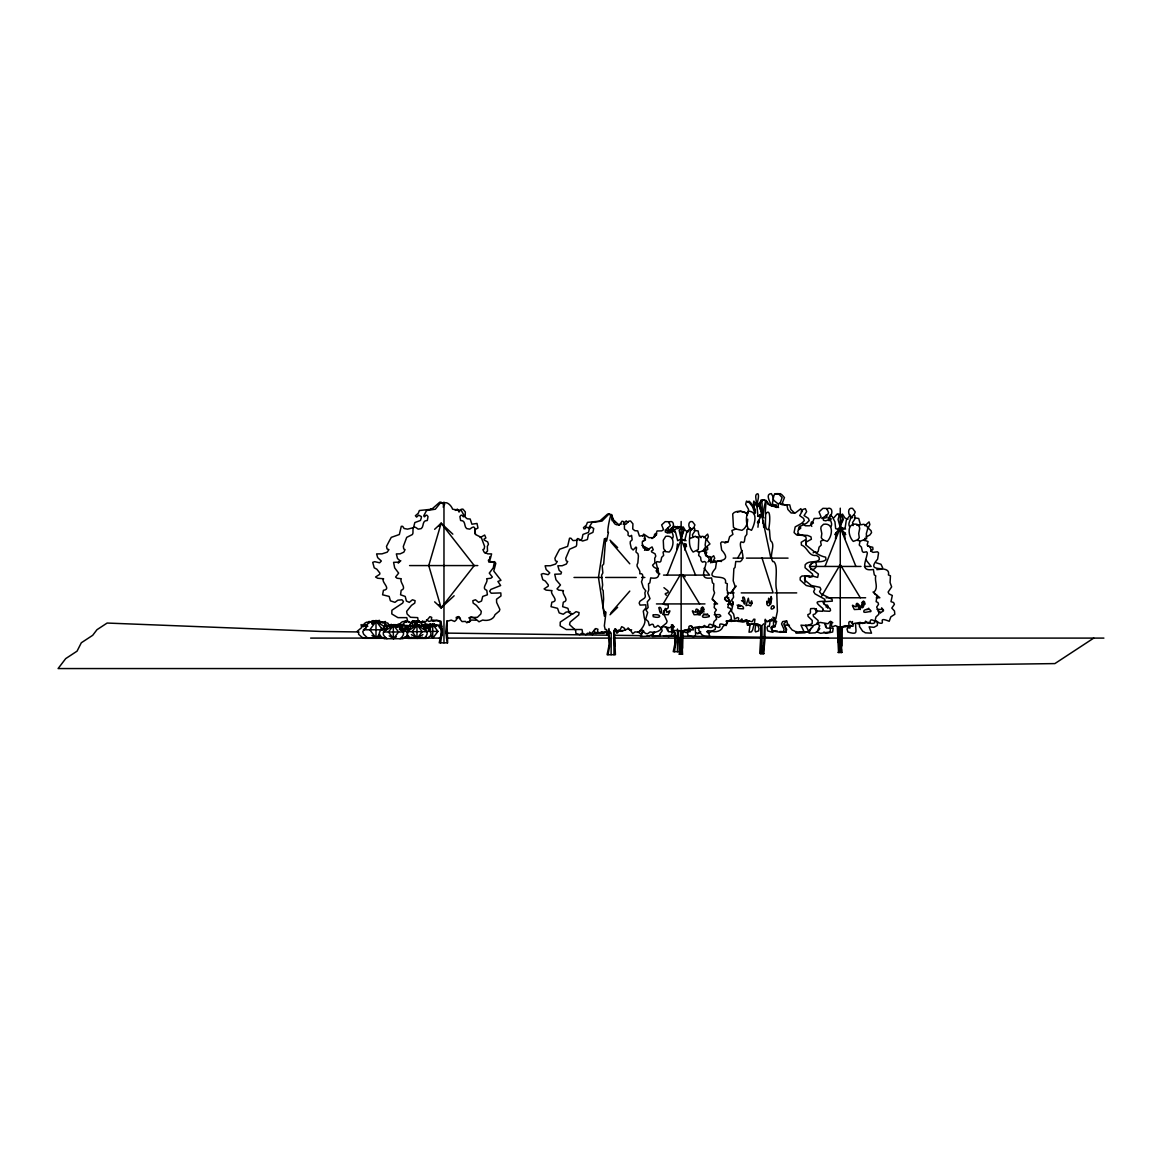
<?xml version="1.0" encoding="UTF-8"?>
<svg xmlns="http://www.w3.org/2000/svg" width="1162" height="1162" viewBox="0 0 1162 1162"><rect width="100%" height="100%" fill="white"/><g stroke="black" fill="none" stroke-linecap="round" stroke-linejoin="round"><path stroke-width="1.5" d="M667.758 630.748L665.971 627.146M674.425 633.711L675.238 642.15L673.234 651.693L680.729 651.693M755.808 623.907C755.968 625.708 753.441 633.9 756.854 631.489L758.626 630.908L758.989 628.482L757.522 624.72M825.703 626.928L824.831 623.602M431.378 624.488L429.722 624.531M748.328 529.015C746.251 524.004 745.263 515.986 748.575 511.324L749.534 511.236C758.597 512.558 754.24 525.151 751.494 530.322L748.938 529.015L746.934 529.523L746.817 534.375L745.118 536.684L744.392 541.448L743.578 542.509L741.022 541.884L740.47 543.104C739.41 549.248 746.498 557.048 740.31 561.609L735.749 561.507L735.009 567.535L733.876 568.523L733.207 580.826L735.168 586.578L732.83 590.354L733.571 597.21L731.653 600.129L733.164 603.252L731.45 611.241L733.658 614.117L734.558 618.983L737.623 617.516C740.659 617.821 735.749 622.745 740.15 620.842L741.879 618.867L742.489 620.682L744.145 621.452L745.946 620.232L752.075 621.728L753.746 619.172L754.922 619.273L754.312 624.255L757.871 623.82L758.437 624.982L761.255 625.693L760.921 653.596M441.458 636.05L442.068 635.149M665.448 550.962L663.676 548.682L663.27 540.272L665.739 536.307C675.732 534.607 673.916 547.592 669.152 552.052L663.822 551.398L663.052 552.182L663.662 555.421L661.672 557.324L660.844 561.275L659.871 562.147L656.893 561.638L656.225 562.655C657.227 570.15 663.633 579.998 650.691 577.906L649.834 582.888L648.498 583.716L648.745 589.918L647.713 592.881L650.008 598.677L647.278 601.814L648.149 607.494L645.898 609.905L647.684 612.505L645.665 619.114L648.251 621.51L649.297 625.548C655.789 621.38 651.809 628.337 655.862 627.073L657.895 625.447L660.539 627.582L662.66 626.579L669.835 627.814L671.796 625.693C676.792 626.884 668.077 631.024 677.301 630.516L679.973 630.705L680.816 632.724L680.206 654.221M760.021 503.64C763.608 486.326 761.095 536.597 763.87 508.607C767.98 489.623 764.988 509.014 765.424 512.791C766.324 517.962 763.289 531.455 769.375 529.523C769.956 532.603 769.593 541.666 771.728 541.812C775.141 546.794 768.794 555.814 772.803 561.609L773.732 561.507C778.801 566.112 774.313 582.482 776.681 590.354L777.393 611.241L775.78 618.983L774.197 617.516L774.052 620.915L773.18 621.22L771.989 618.867L771.307 621.162L769.883 620.232L767.791 621.714L766.717 621.728L765.235 619.273L765.555 624.255L763.71 623.82L761.967 625.693L762.141 653.596M823.19 540.214L821.273 537.73L821.81 533.59L820.822 528.579L821.127 526.633L823.509 524.28C834.374 522.421 832.413 536.539 827.213 541.39L823.96 540.214L821.418 540.679L820.59 541.536L821.258 545.051L819.094 547.128L818.179 551.413L817.133 552.371L813.894 551.805L813.168 552.909M747.5 514.911C745.931 511.091 735.633 509.522 732.714 513.953L733.454 527.301L735.851 529.015L741.952 530.322C745.96 528.274 747.689 523.452 747.674 519.182M675.18 647.176L675.442 635.062M762.679 653.596L762.969 646.377M804.772 575.815L805.034 582.54M682.254 654.221L682.297 651.548M760.849 639.144L760.878 625.548M841.477 652.448L841.506 649.529M763.376 653.596L764.567 625.548M771.917 627.582L772.396 629.746M441.429 634.394L441.56 627.495M748.894 623.486L749.446 624.546L755.053 623.82L756.026 624.982M763.565 653.596L765.003 639.144L764.886 625.548M757.958 527.228L758.568 520.503L759.338 522.595M765.526 514.069C771.423 506.182 769.781 524.919 768.648 529.015M683.067 630.981L682.617 648.251M837.105 534.273L836.233 532.559L835.463 538.602M842.348 627.175L841.854 645.941M676.734 549.495L677.446 543.918L678.347 545.646M443.303 507.315C443.143 498.469 450.987 504.177 452.614 509.217L461.358 510.525L464.175 515.739C463.115 519.472 462.403 512.151 459.905 516.596L460.602 520.489C466.223 520.358 463.653 526.459 466.732 528.608L469.738 529.146C474.154 525.82 475.214 525.732 474.967 533.111L475.519 534.52L481.228 537.367L484.598 546.387L484.205 548.943L482.884 549.611L484.104 552.168L487.779 553.853L491.599 553.911L490.408 558.53L488.374 560.316L488.868 562.103L494.344 562.35L493.254 567.855L489.275 573.113L492.339 577.006L490.872 578.24L486.646 578.749C488.941 582.089 480.429 588.335 486.776 590.296L487.372 594.799L482.709 596.44L481.547 601.03L478.628 602.366L475.49 599.766L472.847 600.667L473.152 603.078L476.449 605.373L481.286 611.357L480.85 613.957L477.422 617.298L470.261 617.632L469.593 621.554L466.79 622.759L465.497 621.394L462.026 621.568L458.002 616.673L456.201 617.385L456.622 619.564L454.589 621.452L451.234 620.116L446.862 621.35L445.729 632.113L447.326 642.833M679.029 642.15L679.174 637.488M826.226 607.276C825.717 603.034 829.29 605.475 827.62 608.147M824.395 604.53L823.19 602.555M408.443 636.166L406.337 638.214M571.646 613.318L570.92 614.959L560.244 622.12L560.142 625.839L566.228 629.528L582.002 629.513L582.758 633.435L585.938 634.641L587.391 633.275L591.327 633.45L595.888 628.555L597.922 629.267L597.442 631.445L599.766 633.334L606.796 632.157L608.51 633.232L609.6 638.766L609.513 646.871L607.973 654.714M704.869 552.72L704.942 551.006L707.731 549.466L707.571 547.433M682.094 654.221L681.469 632.724L682.312 630.705L684.999 630.516C694.222 631.024 685.493 626.884 690.489 625.693L692.465 627.814L699.64 626.579L701.746 627.582L704.404 625.447L706.438 627.073C710.476 628.337 706.511 621.38 712.989 625.548L714.049 621.51L716.62 619.114L714.615 612.505L716.388 609.905L714.151 607.494L715.008 601.814L712.277 598.677L714.586 592.881L713.555 589.918L713.788 583.716L712.466 582.888L711.594 577.906C698.652 579.998 705.058 570.15 706.06 562.655L704.68 561.507L702.414 562.147L701.035 560.636L700.613 557.324L698.623 555.421L699.233 552.182L702.356 550.962L706.728 552.182L705.871 555.421L708.675 557.324L709.27 560.636L711.231 562.147L714.441 561.507L716.388 562.655L715.516 568.378C702.937 582.874 728.051 572.111 725.437 582.888L727.31 583.716L726.976 589.918L728.414 593.913L725.175 598.677L725.959 600.333L729.039 601.814L727.819 607.494L730.172 608.292L730.985 609.905L728.559 613.391L731.043 616.092L731.319 619.114L727.673 621.51L725.974 621.162M841.288 652.448L840.852 627.32L845.166 625.621C852.705 629.499 846.081 621.292 850.424 621.438L852.559 623.747L860.359 622.396L862.654 623.5L864.775 622.788L865.53 621.162L867.753 622.948C872.139 624.314 867.825 616.746 874.87 621.278L876.017 616.877L878.821 614.291L878.603 610.994L876.642 607.101L878.574 604.284L877.949 602.526L876.133 601.655L877.078 595.481L874.696 593.869L874.1 592.068C878.777 587.231 874.303 581.494 875.741 575.815L874.303 574.914L873.359 569.482C859.284 571.762 866.256 561.072 867.346 552.909L866.634 551.805L863.381 552.371L862.335 551.413L861.42 547.128L859.255 545.051L859.924 541.536L859.096 540.679L856.554 540.214L853.3 541.39C848.115 536.539 846.154 522.421 857.004 524.28L859.386 526.633L859.691 528.579L858.703 533.59L859.255 537.73L857.324 540.214M611.11 654.714L611.197 633.232L610.311 631.997L609.774 633.348L608.946 628.555L607.174 634.641L606.477 629.513L605.213 629.528L604.342 625.839L605.954 612.548L605.431 611.648L604.792 614.248L603.034 606.68L603.615 599.011L603.18 590.63L602.032 588.887L602.642 584.994L601.625 575.306L602.846 572.895L602.177 565.792L603.688 564.049L605.692 538.209L606.579 541.027L608.423 532.37C605.867 534.651 612.65 500.982 612.113 520.75M746.614 620.479L747.384 625.185L749.998 625.141L749.025 632.201L751.567 631.808A14.118 3.66 -90 0 1 752.598 630.138L753.877 624.924M689.763 538.572L695.428 536.234L698.754 538.485L698.289 549.553L693.148 552.052C686.989 545.283 690.344 535.45 690.388 527.824L686.698 532.501L684.636 540.708L681.121 538.95L683.169 530.192L680.119 526.517L677.417 527.911L674.802 526.517L669.762 532.762M682.486 654.221L681.92 631.111L687.526 629.543L693.438 629.906L691.724 626.013M771.277 506.124C770.943 502.885 764.509 493.952 771.35 493.632L773.485 497.583M841.709 652.448L841.114 627.32L846.183 626.681L847.2 625.621M489.841 556.743L489.551 560.563L491.628 562.117L494.605 561.653L495.796 563.352L493.777 571.05L500.967 580.317L497.902 581.465L500.633 585.532L490.887 589.41L489.667 591.24L491.206 593.23L500.822 592.925L500.982 595.99L496.523 599.229L496.624 602.453L499.863 609.396L499.282 611.125L495.056 614.625C493.501 619.796 487.372 621.176 482.68 620.043L479.02 621.801L474.532 617.995L471.06 616.877L468.765 617.937M667.482 628.061L668.557 631.779L673.539 631.62L675.311 633.711L675.892 642.15L674.468 651.693M825.412 624.009L826.574 628.046L830.264 628.293L830.307 630.966L829.479 632.012L820.619 633.305L817.089 632.012L819.675 625.708L816.944 623.006M726.032 597.123C727.644 594.959 732.554 606.448 727.761 604.153M642.731 536.205L643.704 534.099L649.021 537.686L652.986 537.686L655.034 536.365L657.111 530.961L661.73 530.874L663.546 529.683L661.643 524.919L665.187 521.651L668.746 521.738L670.372 525.602L665.289 530.279L665.303 532.007L667.743 533.126L671.244 531.833M703.46 608.801L703.881 612.069M753.993 506.966L754.211 504.874C759.352 504.337 752.627 494.213 757.856 493.748C760.514 496.552 753.47 510.931 759.178 505.397M864.354 540.591L864.891 538.297M614.073 522.304L614.349 520.881L614.683 522.363M705.145 553.402L705.537 555.291L708.384 556.874M604.4 538.674L598.459 577.456L604.4 616.223M690.853 629.179L690.039 631.779L688.325 631.46L687.338 632.665L688.165 635.425C698.623 638.679 694.847 634.496 695.341 627.683L698.711 627.843L698.914 630.458L701.804 634.786A11.707 8.279 -90 0 1 704.143 636.18L709.909 636.5L707.702 630.646L712.132 631.111L715.255 629.397L715.356 626.768L713.686 625.156M850.816 625.214L849.93 628.046L848.057 627.698L846.982 629.005L847.882 632.012C859.255 635.541 855.145 631.01 855.682 623.602M754.37 514.069C756.477 509.624 752.148 505.499 753.847 501.083L756.985 506.734L757.885 515.347L759.396 516.741L761.851 513.662L759.992 503.945L761.822 500.561L763.507 500.052M762.882 523.016L763.361 520.503L763.666 527.228M425.888 624.517L427.224 624.502M419.497 621.147L419.322 622.425C422.46 621.743 420.964 624.27 422.14 624.517C421.646 627.219 415.589 623.05 414.369 625.243C413.875 629.208 409.678 622.266 409.518 626.55M433.382 625.476C430.114 625.171 435.213 624.139 432.162 625.606M615.453 629.238L615.105 630.109L614.785 628.787M618.765 630.022L618.199 632.07C615.962 634.481 617.022 632.854 615.787 628.991M440.601 642.833L442.199 632.113L441.081 621.35L436.694 620.116L433.353 621.452L431.305 619.564L431.727 617.385L429.925 616.673L425.902 621.568L422.431 621.394L421.138 622.759L418.335 621.554L417.666 617.632L410.506 617.298L407.078 613.957L406.642 611.357L411.479 605.373L414.776 603.078L415.081 600.667L412.437 599.766L409.3 602.366L406.395 601.03L405.218 596.44L400.57 594.799L401.166 590.296C407.513 588.335 398.987 582.089 401.297 578.749L397.055 578.24L395.588 577.006L398.653 573.113L394.673 567.855L393.584 562.35L399.06 562.103L399.554 560.316L397.52 558.53L396.344 553.911L400.149 553.853L403.824 552.168L405.044 549.611L403.722 548.943L403.33 546.387L406.715 537.367L412.408 534.52L412.96 533.111C412.713 525.732 413.774 525.82 418.204 529.146L421.21 528.608C424.275 526.459 421.704 520.358 427.325 520.489L428.023 516.596C425.524 512.151 424.827 519.472 423.752 515.739L426.57 510.525L435.329 509.217L440.979 502.187L444.625 504.453M672.522 538.572C674.977 534.81 669.922 531.542 671.912 527.824L675.587 532.501L677.664 540.708L681.164 538.95L679.116 530.192L681.252 527.388L683.227 526.967L685.377 530.453L688.151 531.833M830.888 526.749C833.546 522.653 828.07 519.109 830.22 515.042L832.21 516.611L834.955 521.84L835.652 528.579L837.294 529.16L840.286 527.156L845.616 529.059M765.279 622.396L765.714 620.624L766.92 620.857M485.193 553.315L487.503 551.049L487.328 546.387L488.447 544.237L487.677 541.899L484.307 540.112L483.973 539.197L485.876 537.933L484.67 535.043L480.153 537.585M424.958 624.517L426.846 624.502M672.74 624.619L671.433 629.179L672.246 631.779L673.96 631.46L674.962 632.665L674.134 635.425L668.368 636.602L666.073 635.425M395.995 625.708C394.63 626.565 401.921 624.619 402.88 627.567C401.108 632.883 407.76 623.428 405.03 630.675C410.767 631.779 406.075 638.112 402.749 638.693L384.317 638.693C378.667 635.774 377.897 633.58 381.397 629.354C380.105 626.289 386.452 631.402 383.024 628.351C385.406 628.061 382.777 627.015 385.363 625.04C384.215 624.793 385.682 622.324 382.618 622.992C382.864 621.263 380.424 621.191 379.495 622.977C378.289 622.948 379.059 618.518 377.229 621.612L376.532 621.815C374.6 621.06 372.828 619.811 373.496 622.454C374.208 626.362 369.836 618.838 371.332 622.425C369.24 620.552 368.122 624.473 366.742 624.546L367.788 626.463L366.393 626.478L365.464 624.575L365.827 627.654L362.718 631.663L363.677 634.263L367.904 638.301M422.372 621.147L422.126 622.425C426.207 621.67 424.595 624.139 426.105 624.517C424.13 628.918 425.51 622.353 423.462 626.449M435.561 625.476L434.966 625.011M774.575 630.908L772.614 632.331L767.704 630.908L766.993 627.582L767.85 626.129L769.317 626.507L769.956 622.019M452.831 534.142L441.139 523.263L428.749 565.574L441.139 607.871L454.139 595.786M700.657 631.503L697.781 633.827L696.619 632.607M758.336 516.422L761.967 513.662L758.728 503.945L762.969 499.95L766.281 500.662L768.707 504.264L778.569 507.489M747.515 514.069L748.575 509.435L745.655 504.25L746.498 501.083L749.519 502.812L752.569 506.734L754.719 512.805M773.413 498.803L772.338 503.32L773.442 504.773L776.216 504.874L776.652 506.966M703.46 550.222L703.809 549.205M728.69 597.471L728.269 598.735L730.346 601.306L730.259 603.368M665.361 608.409L662.66 614.466L668.165 614.742C672.159 607.276 668.382 612.795 666.48 612.185L666.32 609.237M757.944 516.422L761.938 513.662L758.379 503.945L763.114 499.95M796.202 631.503L796.043 633.174L804.917 632.825A12.724 12.724 0 0 1 807.721 631.532M724.885 597.471L724.623 599.302L726.729 601.306M667.133 575.103L681.15 539.386L695.544 575.103M825.02 566.446L840.257 527.621L845.776 534.564M655.077 535.116L656.893 533.823M830.801 621.467L829.915 626.434L830.583 628.046L833.198 628.293L832.631 632.012L826.371 633.305L823.873 632.012M396.997 624.793L397.564 624.386M405.001 628.148L407.368 629.325L406.932 627.131L406.192 628.831L407.47 627.93M406.54 632.825C409.097 631.111 409.344 627.77 407.31 626.638C411.551 627.102 406.918 624.59 405.654 625.722C404.478 626.158 397.912 622.542 396.881 625.737M652.013 538.572L654.584 536.394M594.653 629.267L594.058 631.445L596.919 633.334L600.376 632.448M775.984 494.155L780.327 493.632L782.099 494.939L784.452 497.583L782.229 503.32L784.35 504.773L789.739 504.874L790.901 509.493L794.547 512.994M710.505 562.786C716.576 559.881 733.193 562.698 721.66 550.018L720.658 543.104L721.733 541.884L726.671 542.509L728.254 541.448L729.634 536.684L732.917 534.375L731.9 530.482L735.851 529.015M707.571 613.943L706.394 614.8L703.286 613.986M737.667 558.123L741.966 550.439M757.421 522.74L761.72 515.042L763.942 517.918M458.685 616.528L457.058 618.504M663.153 603.92L680.22 574.914M821.592 596.251L840.228 564.587L860.301 597.762M749.025 620.711L747.413 623.486L748.037 624.546L754.283 623.82L755.373 624.982L760.907 625.693L760.326 653.596M711.652 557.339L713.686 555.756L714.761 558.326L713.366 560.258L716.358 561.856M816.32 608.627C815.143 611.677 817.859 613.594 813.168 614.611L813.444 616.383L818.106 620.479L817.946 623.631L812.804 625.708L805.498 625.141L809.13 632.201L799.616 631.808M747.616 501.795L749.258 501.287L750.783 502.812L754.516 508.607L755.445 512.805M397.709 625.737C396.896 623.921 402.067 623.965 402.342 625.548M372.377 623.747L372.058 620.784L373.351 620.639L376.735 621.815L379.364 620.319L380.584 623.137M455.344 510.423L457.378 509.101L459.077 511.948M654.119 632.07L652.376 636.5L658.157 636.18A11.707 8.279 -90 0 1 660.481 634.786M810.873 628.366L808.999 633.174L815.274 632.825A12.724 8.991 -90 0 1 817.249 631.532M446.804 633.798L447.443 632.026L446.528 631.198M404.405 631.082L405.625 629.993L405.015 629.034M806.036 544.629L806.181 540.591M801.184 511.832L803.015 509.392L805.368 508.665L806.631 511.629L804.06 515.579L808.403 518.383L809.202 520.561L806.617 523.176L799.064 526.894L797.858 531.673L798.425 533.91L800.647 534.941L807.605 535.435L810.974 536.829L811.381 539.226L805.803 542.291L805.992 545.065C812.514 549.975 817.482 555.581 825.645 557.194L825.979 559.605C822.333 563.483 814.286 559.895 810.175 564.776L810.045 567.71L818.397 574.043L817.641 577.427L811.788 575.829M671.563 527.969L670.314 529.422M690.489 530.874L693.075 527.984L694.644 528.405L694.6 531.47L692.436 534.752L692.988 537.527M850.41 518.368L853.228 515.231L854.942 515.696L854.869 519.022L852.53 522.58L853.126 525.602M700.425 632.68L698.87 632.753M423.622 638.374C425.931 637.226 428.909 632.97 426.062 630.719M379.437 634.045L376.227 638.301L371.956 635.469M397.84 627.48L399.859 624.793L404.899 631.503M389.197 635.817L393.526 638.693L398.566 631.983L393.526 625.287L383.431 631.983L403.621 631.983L399.292 629.121M408.094 626.884L412.771 620.653L417.158 623.558M429.998 626.594L432.874 624.677L437.929 631.387L432.874 638.098L430.855 635.411M438.931 526.095L441.139 523.263L474.256 565.574L441.139 607.871L434.632 601.829M812.95 626.623L808.491 631.315M677.373 528.739L679.552 526.88M656.007 570.978L658.186 568.233M811.57 563.672L809.377 566.446L860.984 566.446M834.737 534.564L840.257 527.621L855.915 566.446M724.899 543.104L725.872 541.884L728.254 541.812M818.208 630.588L819.849 628.584M730.578 592.896L736.287 586.069M685.231 545.109L686.277 544.121M844.701 533.837L845.428 532.98M610.849 612.926L629.789 591.095M623.253 524.164L626.202 520.881L628.046 522.363M458.99 511.643L461.125 509.29L462.926 509.101L465.323 511.948L465.134 517.09L467.24 518.804L470.16 519.007L471.903 524.207L477.001 523.452L477.974 527.969L474.851 529.712L475.476 534.142M386.67 626.928C387.992 621.104 383.489 629.673 385.958 625.49C389.357 628.25 386.699 623.457 389.488 626.754M771.844 619.375L769.723 620.566M389.996 625.258L391.274 624.299L391.783 625.505M693.67 527.969L694.934 524.919L692.436 521.651C687.773 520.14 687.672 528.666 691.782 529.509M853.867 515.216L855.247 511.89L852.53 508.346C846.793 506.922 847.969 516.712 852.443 517.729M668.775 522.726L669.864 521.651C675.137 520.344 674.062 529.349 669.937 530.279L670.242 532.69M826.821 509.522L827.998 508.346C833.72 506.922 832.558 516.712 828.07 517.729L829.145 520.823M667.772 531.978L668.746 531.019M672.261 527.606L674.933 526.444L677.519 527.911M610.006 614.785L617.632 607.319M625.795 629.383L622.266 631.213L619.114 630.545M690.054 629.136L689.11 630.036M833.75 517.903L837.061 514.112L841.869 515.681L843.365 519.487L840.039 526.386L843.496 529.16L845.137 527.897L846.299 520.14L850.293 515.042C852.443 519.109 846.967 522.653 849.625 526.749M398.217 563.149L400.817 560.738M434.632 529.306L441.139 523.263M716.097 562.088L718.479 560.926L721.544 561.507M388.733 626.405L387.701 626.391L389.241 625.04C387.774 624.677 389.343 622.251 385.348 622.992L385.508 621.51L381.136 622.44M684.868 550.105L685.638 547.084L684.839 543.918L684.04 545.501M746.948 620.029L745.002 621.728L737.841 621.394M654.598 632.273L651.926 634.786A11.707 11.707 0 0 0 648.628 636.18L640.465 636.5L643.588 630.646L639.783 630.981M431.828 624.865L429.766 623.936L430.26 626.042M642.775 631.925L640.683 633.769L638.025 632.012M613.914 630.864L616.426 630.211M745.234 620.029L743.07 621.728L731.247 620.232L727.761 621.452L726.177 625.548C713.947 620.639 724.333 629.107 716.91 627.073L714.645 625.447L713.047 625.679C713.468 628.381 708.617 627.858 707.295 626.579L697.142 627.814M703.852 537.686L707.629 534.099L708.399 536.553L706.83 539.836L709.953 543.961L704.913 548.028M864.949 525.776L869.045 521.869L869.873 524.541L868.188 528.1L871.035 530.642L871.573 532.603L869.873 534.956L866.097 537.018M707.89 561.972L711.493 558.588L710.331 556.685L706.365 556.366M417.376 620.9L415.88 622.571L415.212 621.074M442.156 630.922C440.253 624.386 440.224 631.01 438.989 626.333C434.995 624.357 439.643 624.938 441.894 626.245M385.624 637.488L384.448 638.301L364.534 638.301L361.876 637.183L358.564 634.263L358.724 632.782L357.257 631.242L361.6 627.654L361.091 624.575L363.067 626.768L364.548 626.071L362.907 624.546L364.142 624.909C363.169 623.733 366.785 621.815 367.453 622.106L368.528 622.73C371.303 623.311 366.684 619.971 370.489 622.12M400.004 638.693C402.255 637.517 405.306 633.29 402.43 631.024M421.196 638.098L422.402 637.27M439.352 638.098L441.153 637.139M703.344 550.962L705.857 548.682L705.145 544.876L706.046 538.485L702.937 536.307L696.416 537.28M859.793 541.39L866.62 538.674L866.344 533.59L867.738 528.579L867.317 526.633L863.947 524.28L856.859 525.34M366.248 627.887L363.401 629.789L385.842 629.789M371.956 624.11L376.227 621.263L384.767 626.943M380.497 635.469L376.227 638.301L369.821 629.789L376.227 621.263L382.632 629.789M396.402 627.204L393.526 625.287L388.471 631.983L393.526 638.693L396.402 636.776M422.91 634.554L417.143 638.374L411.377 634.554M418.843 621.074L417.942 621.99L417.768 620.944M418.422 621.568L413.512 621.394L411.682 622.759L408.922 622.149L407.717 621.554L406.773 617.632L397.941 617.647L391.797 613.957L391.899 610.239L402.691 603.078L403.417 601.437L401.979 599.781L397.854 600.188L394.935 602.366L390.403 600.812L389.183 596.44L382.588 594.799L383.431 590.296C392.059 589.032 380.555 581.842 383.62 578.749L377.635 578.24L375.558 577.006L379.683 574.333L379.887 573.113L376.808 569.162L374.251 567.855L372.726 562.35L374.701 561.667L379.654 562.8L381.325 561.014L377.665 557.629L376.619 553.911L381.993 553.853L387.193 552.168L388.921 549.611L387.062 548.943L386.496 546.387L389.285 540.984L391.274 537.367L399.35 534.52L401.282 526.328L402.662 526.313L404.115 528.507L407.528 529.146L413.512 527.664L414.819 522.566L420.441 520.489L421.283 518.02L421.414 516.596L418.698 515.173L416.592 517.09L415.386 515.739L418.262 513.299L419.366 510.525L431.741 509.217L439.744 502.187L444.436 504.453M1093.747 638.098L1054.878 663.589L675.616 668.557L58.1 668.557L65.682 658.622L77.055 651.156L81.325 642.76L92.699 635.309L96.969 629.702L107.122 623.05L320.77 631.445L358.84 631.954M870.643 551.151L873.011 549.408L872.735 547.258L867.665 546.082M577.848 540.228L572.997 540.577L570.891 538.195L569.54 538.209L567.622 546.401L559.634 549.248L557.658 552.865L554.899 558.268L555.451 560.825L557.31 561.493L555.596 564.049L550.454 565.734L545.123 565.792L546.155 569.511L549.771 572.895L548.13 574.682L543.22 573.549L541.26 574.231L542.785 579.736L545.312 581.044L548.362 584.994L548.159 586.214L544.077 588.887L546.125 590.122L552.052 590.63C549.016 593.724 560.418 600.899 551.863 602.177L551.035 606.68L557.557 608.322L559.183 612.911L563.265 614.248L566.141 612.069L570.222 611.662M579.925 540.49L581.973 538.907L582.946 534.447L588.495 532.37L589.468 528.478L586.098 526.909L585.314 528.681L584.007 528.913L583.484 527.621L586.345 525.18L587.435 522.406L599.679 521.099L607.61 514.069L609.513 513.982L611.837 515.652L612.708 519.196L619.331 525.282M642.978 541.347L644.808 539.836L644.111 538.238M798.773 529.756L800.763 528.1L800.008 526.371M646.333 550.149L648.817 550.033M772.439 626.797L775.17 626.725M609.251 514.069L612.316 516.335L612.345 519.196C614.64 525.776 616.557 525.355 621.249 524.106M644.518 550.28L645.346 549.815L644.925 547.651L644.373 546.924L642.978 547.665M397.898 625.839L399.016 625.359L399.365 626.696L400.454 626.667L400.091 629.586L402.11 627.8L401.369 630.225L402.27 630.922M737.347 512.166L740.615 511.236L747.558 513.139M409.082 638.214L411.624 637.241M424.769 638.098L426.469 637.27M427.645 624.807C427.906 626.362 426.076 625.752 425.931 626.899C428.72 627.553 424.232 630.821 428.996 627.349C428.662 631.721 435.227 634.612 426.381 638.374L407.949 638.374L404.972 636.718M684.127 630.777L685.696 630.036M423.651 626.449L427.02 626.347L426.105 627.553M816.508 612.316L817.365 611.444L815.274 609.672M619.985 524.323L622.062 521.186C625.621 520.925 624.067 526.604 624.459 528.971C626.289 530.932 629.02 530.918 627.988 535.159L629.819 536.495L631.576 535.333L632.157 539.851L630.283 541.594L630.225 543.525L631.3 548.232L633.145 550.004L635.948 547.07L636.573 547.651L635.948 551.994L637.967 553.78L638.417 556.119L637.851 562.931C634.786 567.39 641.032 568.741 639.797 573.752C644.373 572.358 642.659 579.431 641.482 581.755L643.341 587.682L645.796 590.906C643.37 593.375 646.784 595.975 644.503 598.096L639.899 601.291L639.158 603.122L640.073 605.111L645.84 604.806L645.941 607.871L643.269 611.11L644.314 617.777C646.726 622.919 642.136 628.526 638.737 632.07L634.975 631.925L632.782 633.682L630.094 629.877L628.003 628.758L625.141 630.036L623.979 627.843L621.699 626.652L619.912 630.341L618.126 631.213L613.914 630.298L613.986 654.714M673.016 531.397L678.201 526.967L681.629 527.969M581.639 633.275L579.838 634.641L575.916 633.435L575.597 630.211L569.54 624.59L570.092 622.12L578.734 614.959L579.083 612.548L576.091 611.648L572.532 614.248L569.235 612.911L567.913 608.322L562.64 606.68L563.309 602.177C570.382 600.463 560.912 593.884 563.454 590.63L558.661 590.122L557.005 588.887L560.476 584.994L555.959 579.736L554.739 574.231L560.926 573.984L561.493 572.198L559.183 570.411L557.847 565.792L562.161 565.734L566.33 564.049L567.71 561.493L566.214 560.825L565.763 558.268L569.583 549.248L576.047 546.401L576.672 544.993C576.918 535.174 577.253 538.892 582.598 541.027L587.391 539.546L588.451 534.447L592.94 532.37L593.724 528.478L591.008 526.909L589.308 528.913L588.887 527.621L592.083 522.406L601.989 521.099L608.975 513.982L611.837 515.652L613.652 520.75M789.434 625.185L784.379 625.141L785.832 629.078M622.266 630.385L620.276 631.213L617.705 630.545M810.074 575.887L801.998 576.003L800.24 577.485L800.182 580.012L806.21 585.488L813.923 587.318L814.78 589.294L813.574 591.661L815.012 593.869L824.729 599.214L825.035 601.146C816.203 601.771 813.661 600.943 823.059 608.67L822.58 611.285L817.757 611.009L814.373 608.452L810.684 608.627C809.536 611.532 812.165 613.551 807.837 614.611L808.084 616.383L812.267 620.479L812.136 623.631L807.517 625.708L800.967 625.141L804.22 632.201L795.694 631.808A14.118 12.23 -90 0 0 792.252 630.138L787.981 624.924L786.674 620.958L783.798 623.907L786.659 629.412L786.049 631.823L779.905 631.489M852.501 621.525L852.109 622.817M674.149 531.833L675.398 531.397M419.903 621.554L417.521 620.886M831.426 518.935L825.703 520.808L823.495 520.344L823.016 517.729L827.823 514.287L828.55 512.645L826.778 508.448L822.914 508.346L819.05 511.89L821.127 517.075L819.152 518.383L814.126 518.47L811.875 524.338L809.653 525.776L805.339 525.776L802.303 523.103M631.634 629.819L629.63 630.036L628.076 627.843M876.816 569.641L881.537 569.177L882.641 567.768L880.999 564.282L876.264 562.815M413.294 621.22L414.326 621.002M768.895 620.566L769.985 620.363M837.991 514.112L840.141 514.577L842.465 517.627L840.228 527.156L838.063 519.487L839.109 515.681L842.523 514.112L844.861 517.903L847.868 519.399M430.55 509.101L431.828 509.29M817.859 623.5L820.154 622.396L827.954 623.747L830.104 621.438C834.432 621.292 827.809 629.499 835.347 625.621L839.661 627.32L839.225 652.448M877.049 609.425L882.161 609.411L883.425 610.936L880.941 612.447L878.109 611.183M686.074 540.708L681.106 538.95L684.011 530.192L679.944 526.88M740.325 605.954L737.071 605.141M664.838 604.705L668.063 604.806L668.266 606.303L668.223 607.871L663.807 611.11L663.909 614.335L667.104 621.278L666.523 623.006L662.355 626.507C660.844 631.649 654.758 633.072 650.095 631.925L647.495 633.769L645.462 633.435L642.034 629.877M659.842 573.912L656.893 572.445C659.144 567.071 654.104 569.351 652.579 565.197L654.874 562.931L654.7 558.268L655.804 556.119L655.034 553.78L651.708 551.994L651.388 551.078L653.262 549.815L652.071 546.924L647.089 550.004L644.038 548.232L642.266 543.525L642.354 541.594L645.447 539.851L644.474 535.333L639.434 536.089L637.706 530.889L634.83 530.685L632.724 528.971L632.927 523.83L630.559 520.983L628.773 521.186L625.969 524.164L623.486 524.106M714.238 614.698L719.699 614.625L720.861 616.034L718.581 617.429L715.966 616.267M406.104 622.135L403.795 621.525C402.88 621.089 399.496 623.239 400.411 624.386L399.147 624.009L400.832 625.577M396.954 626.754C396.678 623.616 389.386 624.633 389.807 627.117M436.316 626.158C436.128 622.963 430.782 624.764 427.936 625.011L428.691 625.112M821.781 518.47L826.095 517.816L826.952 516.422L826.197 514.751M740.499 605.62L737.899 606.201L737.885 608.307C740.179 608.728 741.574 608.743 743.462 608.815C744.305 606.346 740.455 605.315 738.596 605.039M475.781 620.188L471.336 620.043L469.477 621.888L468.025 621.554M683.082 631.489L683.924 631.474C685.682 633.958 690.025 631.794 688.354 629.034M857.643 623.747L868.682 622.396C870.12 623.791 875.393 624.343 874.928 621.423L876.671 621.162L879.14 622.948C887.202 625.141 875.916 615.947 889.206 621.278L890.833 616.877L894.798 614.291L894.493 610.994L891.791 608.06L894.435 604.284L893.549 602.526L890.993 601.655L892.314 595.481L888.974 593.869L888.117 592.068L891.646 586.883L890.077 582.54L890.441 575.815L888.393 574.914C891.239 563.192 863.947 574.899 877.615 559.14L878.559 552.909L877.557 551.805L872.952 552.371L871.471 551.413L870.178 547.128L867.128 545.051L868.072 541.536L864.383 540.214M666.668 530.874L668.702 529.683L668.208 527.548M733.106 558.123L742.91 558.123M746.396 558.123L788.039 558.123M409.576 565.574L477.8 565.574M864.383 566.446L871.151 566.446L865.632 559.518M663.531 575.103L709.561 575.103L704.099 568.233M573.999 577.456L602.061 577.456M605.663 577.456L636.224 577.456M641.627 577.456L644.852 577.456M727.223 592.896L734.123 592.896M741.211 592.896L773.122 592.896L761.938 557.745M774.938 592.896L796.711 592.896M826.109 597.762L865.632 597.762M876.279 597.762L879.837 597.762L873.011 592.039M656.443 603.92L704.971 603.92M713.962 603.92L717.55 603.92L712.161 599.389M437.929 631.387L427.834 631.387L432.874 624.677L435.765 626.594M310.617 638.098L384.942 638.098M402.43 638.214L441.139 638.098M446.426 638.098L609.73 638.098M613.362 638.098L676.386 638.098M681.818 638.098L838.151 638.098M841.172 638.098L1103.9 638.098M837.976 652.448L841.869 652.448M764.175 653.596L760.166 653.596L761.183 627.654L760.819 625.693L756.854 624.996M679.044 654.221L682.631 654.221M698.115 552.052L699.117 552.052L696.837 550.962M601.611 631.997L605.62 632.157L608.409 634.525L609.309 643.995L607.087 654.714L615.424 654.714L614.407 630.864L616.615 629.993M445.888 633.087L609.077 635.222M614.524 635.294L641.729 635.658M647.161 635.73L659.856 635.89M663.487 635.934L676.182 636.108M683.43 636.195L828.491 638.098M786.674 620.958L782.694 621.568L781.518 623.907L784.074 629.412L783.537 631.823L780.603 632.331L772.091 630.908L770.856 627.582L772.338 626.129L774.865 626.507L776.071 623.369L774.139 617.864L772.803 617.182M777.363 631.097L773.282 630.908M606.433 632.012L602.787 633.334L601.32 631.692M775.286 620.944L773.413 622.571L773.674 626.87M810.698 569.482C814.693 570.702 818.019 565.836 815.55 562.495M866.634 609.542L868.682 609.222L868.74 608.176M596.484 633.45L593.535 633.275L592.446 634.641L590.078 633.435L589.7 632.041M425.888 630.603C424.653 629.121 426.759 625.94 423.491 629.005C424.45 627.495 424.493 626.245 422.184 626.318C422.431 623.544 425.045 627.741 426.875 624.749C430.986 622.629 425.002 629.15 430.536 629.136M708.66 632.97L711.914 631.402C716.082 632.418 721.544 631.184 722.924 626.579L726.686 623.457L727.034 620.798M736.505 620.435L731.276 621.452L728.719 620.769M460.428 618.228L458.83 616.906M700.497 614.872L699.509 614.742C695.878 615.119 697.287 608.22 698.972 611.125M406.046 620.987L404.942 620.886L406.075 621.946M764.073 499.95L767.298 502.202L767.98 504.264L776.826 507.489L778.264 506.124L778.293 504.047L773.674 500.241L772.977 498.411L774.676 493.748L778.395 493.632L782.099 497.583L780.109 503.32L782.011 504.773L786.834 504.874L787.88 509.493L791.148 512.994L795.287 512.994L800.85 508.665L801.983 511.629L799.688 515.579L803.567 518.383L804.293 520.561L801.983 523.176L795.2 526.894L794.067 532.559L796.624 534.941L802.869 535.435L805.876 536.829L806.239 539.226L801.243 542.291L801.417 545.065C807.634 546.982 808.665 556.903 816.363 555.363L819.036 557.194L819.341 559.605C816.276 563.41 808.665 559.968 805.164 564.776L805.048 567.71L812.528 574.043L812.616 576.555L809.798 577.383L806.602 575.829L804.685 577.485L804.627 580.012L811.337 585.488L819.951 587.318L820.909 589.294L819.559 591.661L821.156 593.869L832.007 599.214L832.341 601.146C823.088 601.945 819.195 600.536 830.133 608.67L830.554 610.428L829.595 611.285L824.207 611.009L822.74 609.89M422.358 637.473L423.68 638.098M832.791 622.687L830.815 621.612M674.28 626.855L671.404 624.778M425.394 637.473L426.323 638.098M781.343 631.808L786.267 632.201L786.18 630.356M741.487 600.667L742.954 601.379M765.308 620.624L766.383 620.857M848.231 625.708L853.024 626.289L853.068 624.372M429.156 626.521L430.419 624.328L430.681 626.638L429.17 624.938L429.199 625.824L428.226 625.606M732.292 606.027L730.927 604.995L732.801 603.456L732.626 601.582M425.931 626.667L425.103 625.025L425.96 625.345M407.847 627.436L407.63 627.829C405.959 627.465 405.93 624.154 403.824 625.824C402.11 626.202 401.529 623.529 401.398 625.359L401.573 625.955M671.912 631.62L673.829 632.564M730.622 603.804L733.251 604.037L733.222 602.294M433.978 625.708L434.341 623.936L434.835 626.042L436.607 624.706L436.738 625.635M670.997 631.46L672.406 632.665L671.229 635.425L660.277 636.18L659.755 634.191L662.209 630.748L661.076 627.683M393.352 625.708C389.982 622.847 392.451 629.717 389.314 625.403C390.679 626.986 385.45 625.214 387.135 627.959C385.697 631.315 385.363 625.403 384.462 631.402C381.223 633.769 384.942 637.081 386.961 638.693M860.214 609.542C853.01 600.246 861.013 608.307 862.814 606.753C861.492 604.952 864.673 600.449 865.065 604.225M426.512 619.811L428.952 621.452L433.687 620.116L439.875 621.35L441.473 632.113L439.221 642.833L447.646 642.833L446.978 620.828M854.419 517.816L858.733 518.47L860.33 524.338M694.179 530.366L698.144 530.961L698.856 534.781L701.064 537.686M423.651 625.606C426.251 622.483 418.291 628.381 419.279 624.619C418.262 624.793 416.141 625.505 414.776 624.59C415.589 626.812 414.543 627.175 413.106 625.141C414.166 626.376 409.445 624.953 410.694 627.553C411.74 630.501 404.812 625.505 409.46 631.315M649.108 549.205L641.773 545.312M663.938 587.682L667.99 590.906C669.791 594.131 662.427 592.359 666.407 595.278M394.47 625.708L393.889 624.836L395.341 625.461M682.472 574.522L685.173 576.788M878.98 611.778L880.491 613.071M395.211 625.708L394.63 624.924L394.441 625.722M797.452 534.07L798.381 534.956M392.262 625.722L394.993 624.546L396.62 625.461M779.237 503.117L780.21 504.047M875.64 620.857L877.441 622.614L877.339 625.461L873.94 627.335L869.132 626.826L871.529 633.174L865.254 632.825A12.724 8.991 -90 0 0 862.712 631.315L859.575 626.623L859.343 623.776M610.006 540.127L617.632 547.592M706.627 631.474L707.745 632.753M610.849 541.971L629.789 563.802M881.609 607.828L883.57 610.195M684.418 543.511L686.611 546.256M438.931 605.053L441.139 607.871M412.771 620.653L416.533 625.635M776.129 620.958L776.71 621.757M813.415 523.103L811.483 521.869L810.64 524.541L811.802 526.371M656.443 535.232L654.671 534.099L654.075 536.815M682.05 574.914L699.582 603.92M703.94 609.353C702.879 606.68 700.962 610.863 701.892 612.185L700.337 612.984L699.379 612.156M407.194 635.004L410.593 638.374M710.621 557.818L712.291 562.568M409.852 622.382C407.383 620.392 405.422 621.655 403.069 624.009L404.26 625.577M416.316 621.074L416.475 622.425M787.415 623.834L787.821 625.461M679.901 649.427L680.453 651.693M761.72 515.042L770.856 558.123M705.058 552.705L704.593 548.537M679.683 648.251L680.031 654.221M838.383 642.688L838.165 627.175M614.204 632.709L614.654 646.275M837.308 627.175L838.543 652.448M678.434 630.981L679.567 654.221M845.064 538.602L844.28 532.559L843.409 534.273M839.008 649.529L839.051 652.448M761.226 652.361L761.226 653.596M840.257 508.172L840.257 652.448M681.15 521.491L681.15 654.221M677.461 526.444L677.461 527.969M677.461 629.034L677.461 651.693M443.971 502.1L443.971 642.833M432.714 623.936L432.714 638.098M416.984 624.226L416.984 638.374M412.568 620.886L412.568 626.899M399.684 624.052L399.684 626.812M393.352 624.546L393.352 638.693M376.009 620.319L376.009 638.301M769.52 601.582C770.9 605.533 768.3 607.174 766.862 604.414C766.775 597.253 766.978 604.342 768.198 602.875L768.648 598.212L769.52 601.582M752.003 603.238L750.652 605.954L748.372 605.039L745.946 605.62L748.328 598.212L749.199 602.875C751.291 605.852 751.451 596.672 752.003 603.238M743.506 602.061C745.713 609.396 745.525 594.29 742.649 597.471L743.506 602.061M698.798 611.125L699.64 614.466L694.121 614.742C690.141 607.276 693.917 612.795 695.82 612.185C695.37 608.118 696.953 608.191 698.798 611.125M859.444 605.591L860.359 609.222L854.361 609.542C850.032 601.408 854.143 607.406 856.205 606.753C855.711 602.323 857.44 602.41 859.444 605.591M770.653 597.922L770.464 604.269L771.728 598.735L771.132 596.527L770.653 597.922M659.798 611.517C662.442 617.864 662.064 604.806 658.796 607.711L659.798 611.517M653.233 614.945L653.204 616.688C662.093 619.23 661.657 613.449 653.233 614.945M774.124 607.523C773.965 608.597 769.636 610.82 771.394 606.869C772.265 605.082 774.517 605.46 774.124 607.523M701.383 608.089C698.972 616.514 703.388 613.216 703.504 607.711L702.473 606.927L701.383 608.089M862.248 602.294C859.648 611.459 864.441 607.871 864.557 601.887L863.439 601.03L862.248 602.294M709.227 616.034L709.081 616.688C696.445 619.811 705.058 610.878 709.227 616.034M870.774 610.936L870.628 611.648C868.479 611.197 861.972 614.219 864.063 610.355C866.111 609.164 870.251 608.409 870.774 610.936M421.312 625.621L422.372 625.214L421.312 625.621M417.143 624.967L412.103 631.678L417.143 638.374L422.198 631.678L417.143 624.967L407.049 631.678L427.238 631.678L417.143 624.967"/></g></svg>
